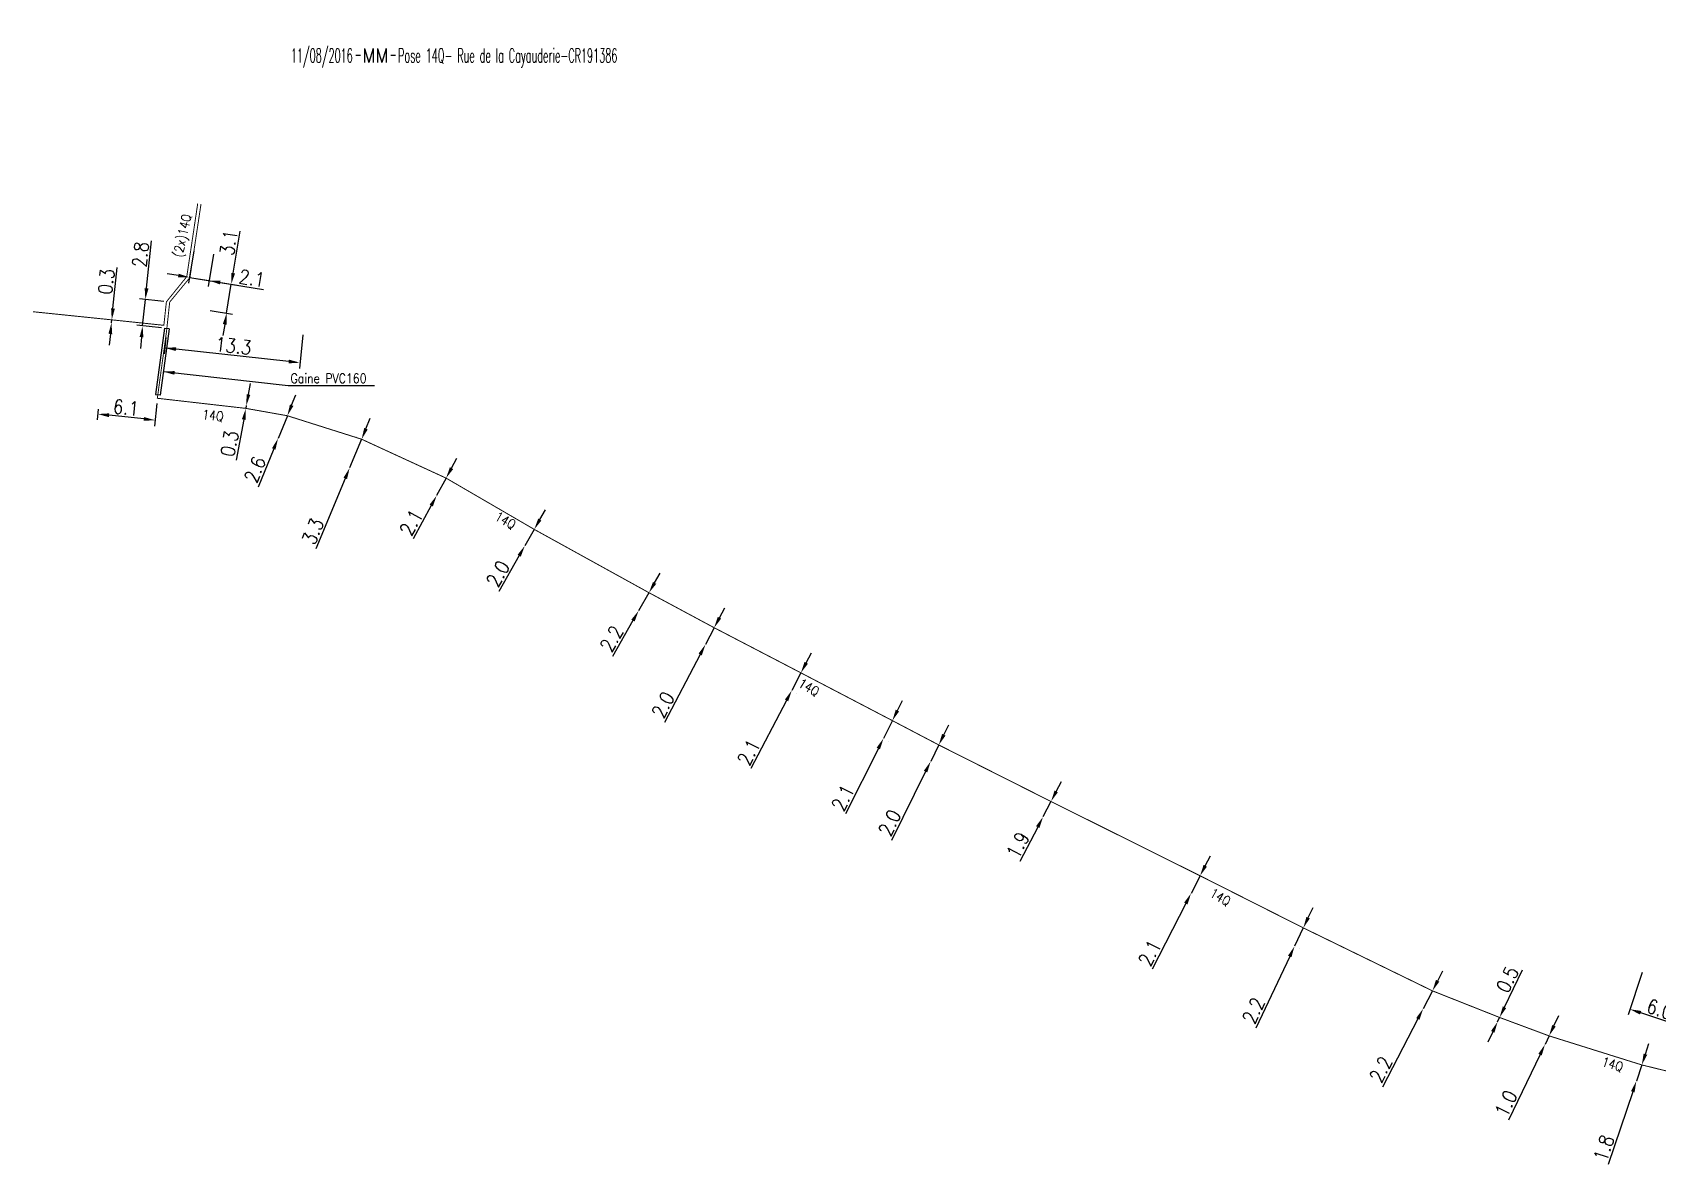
# Model space of a CAD drawing. Header units: millimetres. Extents: x 156000 to 156971, y 123070 to 123996.
# Drawn here: x 156000 to 156172.2, y 123862.9 to 123982.8 of the extents above; entities that cross this region are included whole.
import ezdxf
from ezdxf.enums import TextEntityAlignment as Align

# ---------------------------------------------------------------- set-up
doc = ezdxf.new("R2010")
doc.units = ezdxf.units.MM
doc.header["$PDMODE"] = 34
doc.linetypes.add('S_ST', pattern=[14, 8, -1.5, 0, -1.5, 0, -1.5, 0, -1.5])
doc.layers.get('0').update_dxf_attribs({"linetype": 'CONTINUOUS'})
doc.layers.get('Defpoints').update_dxf_attribs({"linetype": 'CONTINUOUS'})
for name, color, linetype in [('S_100', 5, 'CONTINUOUS'), ('S_400', 7, 'CONTINUOUS'), ('S_910', 7, 'CONTINUOUS')]:
    doc.layers.add(name, color=color, linetype=linetype)
doc.styles.get("Standard").update_dxf_attribs({"font": 'romans.shx', "width": 0.85})
doc.dimstyles.get("Standard").update_dxf_attribs({"dimtxt": 1.5, "dimasz": 1.2, "dimexe": 0.625, "dimexo": 0.625, "dimgap": 0.25, "dimtad": 1, "dimdec": 1, "dimzin": 0, "dimdsep": 46, "dimtxsty": 'Standard', "dimcen": -0.5, "dimadec": 0, "dimazin": 0, "dimtfac": 1, "dimtdec": 1, "dimtmove": 0, "dimatfit": 3, "dimfxl": 0, "dimtolj": 1, "dimtzin": 0, "dimarcsym": 0})

# ---------------------------------------------------------------- blocks, each defined once
blk = doc.blocks.new('*D151')
at = {"layer": 'Defpoints', "color": 0, "linetype": 'Continuous', "transparency": 16777216}
for p in [(156008.35, 123952.07), (156008.35, 123952.07), (156008.38, 123952.37)]:
    blk.add_point(p, dxfattribs=at)
at = {"layer": 'S_100', "color": 0, "linetype": 'Continuous', "lineweight": -2, "transparency": 16777216}
for p, q in [((156008.51, 123953.56), (156008.96, 123957.91)), ((156008.35, 123952.07), (156008.38, 123952.37)), ((156008.23, 123950.88), (156008.11, 123949.68))]:
    blk.add_line(p, q, dxfattribs=at)
at = {"layer": 'S_100', "color": 0, "linetype": 'Continuous', "transparency": 16777216}
for points in [[(156008.31, 123953.58), (156008.71, 123953.54), (156008.38, 123952.37)], [(156008.03, 123950.9), (156008.43, 123950.85), (156008.35, 123952.07)]]:
    blk.add_solid(points, dxfattribs=at)
at = {"layer": 'S_100', "color": 0, "linetype": 'Continuous', "transparency": 16777216, "insert": (156007.8, 123956.43), "char_height": 1.5, "attachment_point": 5, "rotation": 84.0777}
blk.add_mtext('\\A1;0.3', dxfattribs=at)
blk = doc.blocks.new('*D152')
at = {"layer": 'Defpoints', "color": 0, "linetype": 'Continuous', "transparency": 16777216}
for p in [(156017.19, 123960.29), (156019.26, 123959.95), (156018.69, 123956.53)]:
    blk.add_point(p, dxfattribs=at)
at = {"layer": 'S_100', "color": 0, "linetype": 'Continuous', "lineweight": -2, "transparency": 16777216}
for p, q in [((156017.08, 123959.68), (156016.52, 123956.25)), ((156019.16, 123959.33), (156018.59, 123955.91)), ((156015.44, 123957.06), (156014.25, 123957.26)), ((156016.62, 123956.87), (156018.69, 123956.53)), ((156019.88, 123956.33), (156024.46, 123955.57))]:
    blk.add_line(p, q, dxfattribs=at)
at = {"layer": 'S_100', "color": 0, "linetype": 'Continuous', "transparency": 16777216}
for points in [[(156015.47, 123957.26), (156015.4, 123956.87), (156016.62, 123956.87)], [(156019.91, 123956.53), (156019.84, 123956.13), (156018.69, 123956.53)]]:
    blk.add_solid(points, dxfattribs=at)
at = {"layer": 'S_100', "color": 0, "linetype": 'Continuous', "transparency": 16777216, "insert": (156023.24, 123956.79), "char_height": 1.5, "attachment_point": 5, "rotation": 350.6285}
blk.add_mtext('\\A1;2.1', dxfattribs=at)
blk = doc.blocks.new('*D153')
at = {"layer": 'Defpoints', "color": 0, "linetype": 'Continuous', "transparency": 16777216}
for p in [(156016.67, 123956.86), (156018.19, 123953.47), (156020.55, 123953.08)]:
    blk.add_point(p, dxfattribs=at)
at = {"layer": 'S_100', "color": 0, "linetype": 'Continuous', "lineweight": -2, "transparency": 16777216}
for p, q in [((156021.25, 123957.32), (156021.98, 123961.77)), ((156017.29, 123956.76), (156021.67, 123956.04)), ((156020.55, 123953.08), (156021.05, 123956.14)), ((156018.8, 123953.37), (156021.16, 123952.98)), ((156020.35, 123951.89), (156020.16, 123950.71))]:
    blk.add_line(p, q, dxfattribs=at)
at = {"layer": 'S_100', "color": 0, "linetype": 'Continuous', "transparency": 16777216}
for points in [[(156021.05, 123957.35), (156021.44, 123957.29), (156021.05, 123956.14)], [(156020.15, 123951.93), (156020.55, 123951.86), (156020.55, 123953.08)]]:
    blk.add_solid(points, dxfattribs=at)
at = {"layer": 'S_100', "color": 0, "linetype": 'Continuous', "transparency": 16777216, "insert": (156020.77, 123960.55), "char_height": 1.5, "attachment_point": 5, "rotation": 80.6285}
blk.add_mtext('\\A1;3.1', dxfattribs=at)
blk = doc.blocks.new('*D154')
at = {"layer": 'Defpoints', "color": 0, "linetype": 'Continuous', "transparency": 16777216}
for p in [(156014.52, 123954.25), (156011.65, 123951.73), (156014.26, 123951.46)]:
    blk.add_point(p, dxfattribs=at)
at = {"layer": 'S_100', "color": 0, "linetype": 'Continuous', "lineweight": -2, "transparency": 16777216}
for p, q in [((156012.07, 123955.71), (156012.59, 123960.75)), ((156013.9, 123954.31), (156011.32, 123954.58)), ((156011.65, 123951.73), (156011.94, 123954.52)), ((156013.64, 123951.52), (156011.03, 123951.79)), ((156011.53, 123950.53), (156011.41, 123949.34))]:
    blk.add_line(p, q, dxfattribs=at)
at = {"layer": 'S_100', "color": 0, "linetype": 'Continuous', "transparency": 16777216}
for points in [[(156011.87, 123955.73), (156012.27, 123955.69), (156011.94, 123954.52)], [(156011.33, 123950.55), (156011.73, 123950.51), (156011.65, 123951.73)]]:
    blk.add_solid(points, dxfattribs=at)
at = {"layer": 'S_100', "color": 0, "linetype": 'Continuous', "transparency": 16777216, "insert": (156011.43, 123959.28), "char_height": 1.5, "attachment_point": 5, "rotation": 84.0777}
blk.add_mtext('\\A1;2.8', dxfattribs=at)
blk = doc.blocks.new('*D155')
at = {"layer": 'Defpoints', "color": 0, "linetype": 'Continuous', "transparency": 16777216}
for p in [(156014.18, 123951.12), (156028.71, 123951.4), (156013.99, 123949.4)]:
    blk.add_point(p, dxfattribs=at)
at = {"layer": 'S_100', "color": 0, "linetype": 'Continuous', "lineweight": -2, "transparency": 16777216}
for p, q in [((156014.11, 123950.5), (156013.92, 123948.78)), ((156028.64, 123950.78), (156028.26, 123947.21)), ((156027.13, 123947.96), (156015.19, 123949.27))]:
    blk.add_line(p, q, dxfattribs=at)
at = {"layer": 'S_100', "color": 0, "linetype": 'Continuous', "transparency": 16777216}
for points in [[(156015.21, 123949.46), (156015.16, 123949.07), (156013.99, 123949.4)], [(156027.15, 123948.16), (156027.11, 123947.76), (156028.32, 123947.83)]]:
    blk.add_solid(points, dxfattribs=at)
at = {"layer": 'S_100', "color": 0, "linetype": 'Continuous', "transparency": 16777216, "insert": (156021.27, 123949.61), "char_height": 1.5, "attachment_point": 5, "rotation": 353.7682}
blk.add_mtext('\\A1;13.3', dxfattribs=at)
blk = doc.blocks.new('*D156')
at = {"layer": 'Defpoints', "color": 0, "linetype": 'Continuous', "transparency": 16777216}
for p in [(156007.02, 123943.52), (156013.22, 123944.14), (156006.9, 123942.39)]:
    blk.add_point(p, dxfattribs=at)
at = {"layer": 'S_100', "color": 0, "linetype": 'Continuous', "lineweight": -2, "transparency": 16777216}
for p, q in [((156013.15, 123943.52), (156012.9, 123941.12)), ((156006.95, 123942.9), (156006.83, 123941.77)), ((156011.77, 123941.87), (156008.09, 123942.26))]:
    blk.add_line(p, q, dxfattribs=at)
at = {"layer": 'S_100', "color": 0, "linetype": 'Continuous', "transparency": 16777216}
for points in [[(156008.11, 123942.46), (156008.07, 123942.06), (156006.9, 123942.39)], [(156011.79, 123942.07), (156011.75, 123941.67), (156012.97, 123941.74)]]:
    blk.add_solid(points, dxfattribs=at)
at = {"layer": 'S_100', "color": 0, "linetype": 'Continuous', "transparency": 16777216, "insert": (156009.89, 123943.08), "char_height": 1.5, "attachment_point": 5, "rotation": 353.9432}
blk.add_mtext('\\A1;6.1', dxfattribs=at)
blk = doc.blocks.new('*D157')
at = {"layer": 'Defpoints', "color": 0, "linetype": 'Continuous', "transparency": 16777216}
for p in [(156022.64, 123943.28), (156022.64, 123943.28), (156022.59, 123942.99)]:
    blk.add_point(p, dxfattribs=at)
at = {"layer": 'S_100', "color": 0, "linetype": 'Continuous', "lineweight": -2, "transparency": 16777216}
for p, q in [((156022.86, 123944.46), (156023.09, 123945.64)), ((156022.64, 123943.28), (156022.59, 123942.99)), ((156022.36, 123941.81), (156021.55, 123937.51))]:
    blk.add_line(p, q, dxfattribs=at)
at = {"layer": 'S_100', "color": 0, "linetype": 'Continuous', "transparency": 16777216}
for points in [[(156022.67, 123944.5), (156023.06, 123944.42), (156022.64, 123943.28)], [(156022.17, 123941.84), (156022.56, 123941.77), (156022.59, 123942.99)]]:
    blk.add_solid(points, dxfattribs=at)
at = {"layer": 'S_100', "color": 0, "linetype": 'Continuous', "transparency": 16777216, "insert": (156020.86, 123939.26), "char_height": 1.5, "attachment_point": 5, "rotation": 79.2845}
blk.add_mtext('\\A1;0.3', dxfattribs=at)
blk = doc.blocks.new('*D158')
at = {"layer": 'Defpoints', "color": 0, "linetype": 'Continuous', "transparency": 16777216}
for p in [(156026.99, 123942.21), (156026, 123939.81), (156026, 123939.81)]:
    blk.add_point(p, dxfattribs=at)
at = {"layer": 'S_100', "color": 0, "linetype": 'Continuous', "lineweight": -2, "transparency": 16777216}
for p, q in [((156027.44, 123943.32), (156027.9, 123944.43)), ((156026.99, 123942.21), (156026, 123939.81)), ((156025.54, 123938.7), (156023.88, 123934.66))]:
    blk.add_line(p, q, dxfattribs=at)
at = {"layer": 'S_100', "color": 0, "linetype": 'Continuous', "transparency": 16777216}
for points in [[(156027.26, 123943.4), (156027.63, 123943.25), (156026.99, 123942.21)], [(156025.36, 123938.77), (156025.73, 123938.62), (156026, 123939.81)]]:
    blk.add_solid(points, dxfattribs=at)
at = {"layer": 'S_100', "color": 0, "linetype": 'Continuous', "transparency": 16777216, "insert": (156023.56, 123936.5), "char_height": 1.5, "attachment_point": 5, "rotation": 67.6394}
blk.add_mtext('\\A1;2.6', dxfattribs=at)
blk = doc.blocks.new('*D159')
at = {"layer": 'Defpoints', "color": 0, "linetype": 'Continuous', "transparency": 16777216}
for p in [(156034.86, 123939.72), (156033.59, 123936.68), (156033.59, 123936.68)]:
    blk.add_point(p, dxfattribs=at)
at = {"layer": 'S_100', "color": 0, "linetype": 'Continuous', "lineweight": -2, "transparency": 16777216}
for p, q in [((156035.32, 123940.83), (156035.78, 123941.94)), ((156034.86, 123939.72), (156033.59, 123936.68)), ((156034.28, 123939.96), (156034.28, 123939.96)), ((156033.13, 123935.57), (156030.02, 123928.11))]:
    blk.add_line(p, q, dxfattribs=at)
at = {"layer": 'S_100', "color": 0, "linetype": 'Continuous', "transparency": 16777216}
for points in [[(156035.13, 123940.91), (156035.5, 123940.75), (156034.86, 123939.72)], [(156032.94, 123935.65), (156033.31, 123935.49), (156033.59, 123936.68)]]:
    blk.add_solid(points, dxfattribs=at)
at = {"layer": 'S_100', "color": 0, "linetype": 'Continuous', "transparency": 16777216, "insert": (156029.7, 123929.96), "char_height": 1.5, "attachment_point": 5, "rotation": 67.381}
blk.add_mtext('\\A1;3.3', dxfattribs=at)
blk = doc.blocks.new('*D160')
at = {"layer": 'Defpoints', "color": 0, "linetype": 'Continuous', "transparency": 16777216}
for p in [(156043.81, 123935.6), (156042.81, 123933.75), (156042.81, 123933.75)]:
    blk.add_point(p, dxfattribs=at)
at = {"layer": 'S_100', "color": 0, "linetype": 'Continuous', "lineweight": -2, "transparency": 16777216}
for p, q in [((156044.38, 123936.65), (156044.96, 123937.71)), ((156043.81, 123935.6), (156042.81, 123933.75)), ((156042.23, 123932.7), (156040.32, 123929.18))]:
    blk.add_line(p, q, dxfattribs=at)
at = {"layer": 'S_100', "color": 0, "linetype": 'Continuous', "transparency": 16777216}
for points in [[(156044.21, 123936.75), (156044.56, 123936.56), (156043.81, 123935.6)], [(156042.06, 123932.79), (156042.41, 123932.6), (156042.81, 123933.75)]]:
    blk.add_solid(points, dxfattribs=at)
at = {"layer": 'S_100', "color": 0, "linetype": 'Continuous', "transparency": 16777216, "insert": (156040.11, 123930.89), "char_height": 1.5, "attachment_point": 5, "rotation": 61.4926}
blk.add_mtext('\\A1;2.1', dxfattribs=at)
blk = doc.blocks.new('*D161')
at = {"layer": 'Defpoints', "color": 0, "linetype": 'Continuous', "transparency": 16777216}
for p in [(156053.15, 123930.17), (156052.15, 123928.43), (156052.15, 123928.43)]:
    blk.add_point(p, dxfattribs=at)
at = {"layer": 'S_100', "color": 0, "linetype": 'Continuous', "lineweight": -2, "transparency": 16777216}
for p, q in [((156053.74, 123931.21), (156054.33, 123932.25)), ((156053.15, 123930.17), (156052.15, 123928.43)), ((156051.56, 123927.39), (156049.39, 123923.59))]:
    blk.add_line(p, q, dxfattribs=at)
at = {"layer": 'S_100', "color": 0, "linetype": 'Continuous', "transparency": 16777216}
for points in [[(156053.57, 123931.31), (156053.91, 123931.11), (156053.15, 123930.17)], [(156051.39, 123927.49), (156051.73, 123927.29), (156052.15, 123928.43)]]:
    blk.add_solid(points, dxfattribs=at)
at = {"layer": 'S_100', "color": 0, "linetype": 'Continuous', "transparency": 16777216, "insert": (156049.31, 123925.46), "char_height": 1.5, "attachment_point": 5, "rotation": 60.2925}
blk.add_mtext('\\A1;2.0', dxfattribs=at)
blk = doc.blocks.new('*D162')
at = {"layer": 'Defpoints', "color": 0, "linetype": 'Continuous', "transparency": 16777216}
for p in [(156065.31, 123923.46), (156064.21, 123921.55), (156064.21, 123921.55)]:
    blk.add_point(p, dxfattribs=at)
at = {"layer": 'S_100', "color": 0, "linetype": 'Continuous', "lineweight": -2, "transparency": 16777216}
for p, q in [((156065.91, 123924.5), (156066.51, 123925.54)), ((156065.31, 123923.46), (156064.21, 123921.55)), ((156063.61, 123920.51), (156061.44, 123916.72))]:
    blk.add_line(p, q, dxfattribs=at)
at = {"layer": 'S_100', "color": 0, "linetype": 'Continuous', "transparency": 16777216}
for points in [[(156065.73, 123924.6), (156066.08, 123924.4), (156065.31, 123923.46)], [(156063.44, 123920.61), (156063.79, 123920.41), (156064.21, 123921.55)]]:
    blk.add_solid(points, dxfattribs=at)
at = {"layer": 'S_100', "color": 0, "linetype": 'Continuous', "transparency": 16777216, "insert": (156061.36, 123918.59), "char_height": 1.5, "attachment_point": 5, "rotation": 60.1009}
blk.add_mtext('\\A1;2.2', dxfattribs=at)
blk = doc.blocks.new('*D163')
at = {"layer": 'Defpoints', "color": 0, "linetype": 'Continuous', "transparency": 16777216}
for p in [(156072.22, 123919.75), (156071.29, 123917.98), (156071.29, 123917.98)]:
    blk.add_point(p, dxfattribs=at)
at = {"layer": 'S_100', "color": 0, "linetype": 'Continuous', "lineweight": -2, "transparency": 16777216}
for p, q in [((156072.78, 123920.81), (156073.34, 123921.87)), ((156072.22, 123919.75), (156071.29, 123917.98)), ((156072.78, 123919.46), (156072.78, 123919.46)), ((156070.73, 123916.92), (156066.95, 123909.7))]:
    blk.add_line(p, q, dxfattribs=at)
at = {"layer": 'S_100', "color": 0, "linetype": 'Continuous', "transparency": 16777216}
for points in [[(156072.6, 123920.9), (156072.96, 123920.72), (156072.22, 123919.75)], [(156070.56, 123917.01), (156070.91, 123916.82), (156071.29, 123917.98)]]:
    blk.add_solid(points, dxfattribs=at)
at = {"layer": 'S_100', "color": 0, "linetype": 'Continuous', "transparency": 16777216, "insert": (156066.8, 123911.57), "char_height": 1.5, "attachment_point": 5, "rotation": 62.2978}
blk.add_mtext('\\A1;2.0', dxfattribs=at)
blk = doc.blocks.new('*D164')
at = {"layer": 'Defpoints', "color": 0, "linetype": 'Continuous', "transparency": 16777216}
for p in [(156081.41, 123914.97), (156080.44, 123913.11), (156080.44, 123913.11)]:
    blk.add_point(p, dxfattribs=at)
at = {"layer": 'S_100', "color": 0, "linetype": 'Continuous', "lineweight": -2, "transparency": 16777216}
for p, q in [((156081.97, 123916.04), (156082.53, 123917.1)), ((156081.41, 123914.97), (156080.44, 123913.11)), ((156079.88, 123912.05), (156076.11, 123904.85)), ((156080.99, 123912.82), (156080.99, 123912.82))]:
    blk.add_line(p, q, dxfattribs=at)
at = {"layer": 'S_100', "color": 0, "linetype": 'Continuous', "transparency": 16777216}
for points in [[(156081.79, 123916.13), (156082.15, 123915.94), (156081.41, 123914.97)], [(156079.71, 123912.14), (156080.06, 123911.96), (156080.44, 123913.11)]]:
    blk.add_solid(points, dxfattribs=at)
at = {"layer": 'S_100', "color": 0, "linetype": 'Continuous', "transparency": 16777216, "insert": (156075.88, 123906.55), "char_height": 1.5, "attachment_point": 5, "rotation": 62.3706}
blk.add_mtext('\\A1;2.1', dxfattribs=at)
blk = doc.blocks.new('*D165')
at = {"layer": 'Defpoints', "color": 0, "linetype": 'Continuous', "transparency": 16777216}
for p in [(156091.1, 123909.91), (156090.16, 123908.03), (156090.16, 123908.03)]:
    blk.add_point(p, dxfattribs=at)
at = {"layer": 'S_100', "color": 0, "linetype": 'Continuous', "lineweight": -2, "transparency": 16777216}
for p, q in [((156091.64, 123910.98), (156092.18, 123912.05)), ((156091.1, 123909.91), (156090.16, 123908.03)), ((156091.66, 123909.63), (156091.66, 123909.63)), ((156089.62, 123906.96), (156086.12, 123900.03)), ((156090.71, 123907.75), (156090.71, 123907.75))]:
    blk.add_line(p, q, dxfattribs=at)
at = {"layer": 'S_100', "color": 0, "linetype": 'Continuous', "transparency": 16777216}
for points in [[(156091.46, 123911.07), (156091.82, 123910.89), (156091.1, 123909.91)], [(156089.44, 123907.05), (156089.79, 123906.87), (156090.16, 123908.03)]]:
    blk.add_solid(points, dxfattribs=at)
at = {"layer": 'S_100', "color": 0, "linetype": 'Continuous', "transparency": 16777216, "insert": (156085.86, 123901.73), "char_height": 1.5, "attachment_point": 5, "rotation": 63.2436}
blk.add_mtext('\\A1;2.1', dxfattribs=at)
blk = doc.blocks.new('*D166')
at = {"layer": 'Defpoints', "color": 0, "linetype": 'Continuous', "transparency": 16777216}
for p in [(156096.02, 123907.33), (156095.16, 123905.59), (156095.16, 123905.59)]:
    blk.add_point(p, dxfattribs=at)
at = {"layer": 'S_100', "color": 0, "linetype": 'Continuous', "lineweight": -2, "transparency": 16777216}
for p, q in [((156096.55, 123908.41), (156097.08, 123909.48)), ((156096.02, 123907.33), (156095.16, 123905.59)), ((156094.62, 123904.51), (156091.02, 123897.21))]:
    blk.add_line(p, q, dxfattribs=at)
at = {"layer": 'S_100', "color": 0, "linetype": 'Continuous', "transparency": 16777216}
for points in [[(156096.37, 123908.5), (156096.73, 123908.32), (156096.02, 123907.33)], [(156094.44, 123904.6), (156094.8, 123904.42), (156095.16, 123905.59)]]:
    blk.add_solid(points, dxfattribs=at)
at = {"layer": 'S_100', "color": 0, "linetype": 'Continuous', "transparency": 16777216, "insert": (156090.82, 123899.08), "char_height": 1.5, "attachment_point": 5, "rotation": 63.6854}
blk.add_mtext('\\A1;2.0', dxfattribs=at)
blk = doc.blocks.new('*D167')
at = {"layer": 'Defpoints', "color": 0, "linetype": 'Continuous', "transparency": 16777216}
for p in [(156107.91, 123901.34), (156107.06, 123899.7), (156107.06, 123899.7)]:
    blk.add_point(p, dxfattribs=at)
at = {"layer": 'S_100', "color": 0, "linetype": 'Continuous', "lineweight": -2, "transparency": 16777216}
for p, q in [((156108.46, 123902.41), (156109.01, 123903.47)), ((156107.91, 123901.34), (156107.06, 123899.7)), ((156106.51, 123898.63), (156104.62, 123894.97))]:
    blk.add_line(p, q, dxfattribs=at)
at = {"layer": 'S_100', "color": 0, "linetype": 'Continuous', "transparency": 16777216}
for points in [[(156108.29, 123902.5), (156108.64, 123902.32), (156107.91, 123901.34)], [(156106.33, 123898.73), (156106.69, 123898.54), (156107.06, 123899.7)]]:
    blk.add_solid(points, dxfattribs=at)
at = {"layer": 'S_100', "color": 0, "linetype": 'Continuous', "transparency": 16777216, "insert": (156104.4, 123896.73), "char_height": 1.5, "attachment_point": 5, "rotation": 62.6652}
blk.add_mtext('\\A1;1.9', dxfattribs=at)
blk = doc.blocks.new('*D168')
at = {"layer": 'Defpoints', "color": 0, "linetype": 'Continuous', "transparency": 16777216}
for p in [(156123.71, 123893.47), (156122.75, 123891.6), (156122.75, 123891.6)]:
    blk.add_point(p, dxfattribs=at)
at = {"layer": 'S_100', "color": 0, "linetype": 'Continuous', "lineweight": -2, "transparency": 16777216}
for p, q in [((156124.26, 123894.54), (156124.81, 123895.6)), ((156123.71, 123893.47), (156122.75, 123891.6)), ((156123.16, 123893.75), (156123.16, 123893.75)), ((156122.2, 123890.53), (156118.62, 123883.59))]:
    blk.add_line(p, q, dxfattribs=at)
at = {"layer": 'S_100', "color": 0, "linetype": 'Continuous', "transparency": 16777216}
for points in [[(156124.08, 123894.63), (156124.44, 123894.44), (156123.71, 123893.47)], [(156122.02, 123890.63), (156122.38, 123890.44), (156122.75, 123891.6)]]:
    blk.add_solid(points, dxfattribs=at)
at = {"layer": 'S_100', "color": 0, "linetype": 'Continuous', "transparency": 16777216, "insert": (156118.37, 123885.29), "char_height": 1.5, "attachment_point": 5, "rotation": 62.7502}
blk.add_mtext('\\A1;2.1', dxfattribs=at)
blk = doc.blocks.new('*D169')
at = {"layer": 'Defpoints', "color": 0, "linetype": 'Continuous', "transparency": 16777216}
for p in [(156134.65, 123887.95), (156133.72, 123886.01), (156133.72, 123886.01)]:
    blk.add_point(p, dxfattribs=at)
at = {"layer": 'S_100', "color": 0, "linetype": 'Continuous', "lineweight": -2, "transparency": 16777216}
for p, q in [((156135.16, 123889.04), (156135.68, 123890.12)), ((156134.65, 123887.95), (156133.72, 123886.01)), ((156135.21, 123887.68), (156135.21, 123887.68)), ((156133.21, 123884.93), (156129.61, 123877.34)), ((156134.29, 123885.74), (156134.29, 123885.74))]:
    blk.add_line(p, q, dxfattribs=at)
at = {"layer": 'S_100', "color": 0, "linetype": 'Continuous', "transparency": 16777216}
for points in [[(156134.98, 123889.12), (156135.34, 123888.95), (156134.65, 123887.95)], [(156133.03, 123885.01), (156133.39, 123884.84), (156133.72, 123886.01)]]:
    blk.add_solid(points, dxfattribs=at)
at = {"layer": 'S_100', "color": 0, "linetype": 'Continuous', "transparency": 16777216, "insert": (156129.38, 123879.2), "char_height": 1.5, "attachment_point": 5, "rotation": 64.5972}
blk.add_mtext('\\A1;2.2', dxfattribs=at)
blk = doc.blocks.new('*D170')
at = {"layer": 'Defpoints', "color": 0, "linetype": 'Continuous', "transparency": 16777216}
for p in [(156148.33, 123881.28), (156147.34, 123879.38), (156147.34, 123879.38)]:
    blk.add_point(p, dxfattribs=at)
at = {"layer": 'S_100', "color": 0, "linetype": 'Continuous', "lineweight": -2, "transparency": 16777216}
for p, q in [((156148.89, 123882.35), (156149.44, 123883.41)), ((156148.33, 123881.28), (156147.34, 123879.38)), ((156146.79, 123878.31), (156143.03, 123871.09))]:
    blk.add_line(p, q, dxfattribs=at)
at = {"layer": 'S_100', "color": 0, "linetype": 'Continuous', "transparency": 16777216}
for points in [[(156148.71, 123882.44), (156149.06, 123882.25), (156148.33, 123881.28)], [(156146.61, 123878.4), (156146.96, 123878.22), (156147.34, 123879.38)]]:
    blk.add_solid(points, dxfattribs=at)
at = {"layer": 'S_100', "color": 0, "linetype": 'Continuous', "transparency": 16777216, "insert": (156142.87, 123872.96), "char_height": 1.5, "attachment_point": 5, "rotation": 62.5086}
blk.add_mtext('\\A1;2.2', dxfattribs=at)
blk = doc.blocks.new('*D171')
at = {"layer": 'Defpoints', "color": 0, "linetype": 'Continuous', "transparency": 16777216}
for p in [(156155.24, 123878.01), (156155.24, 123878.01), (156155.45, 123878.46)]:
    blk.add_point(p, dxfattribs=at)
at = {"layer": 'S_100', "color": 0, "linetype": 'Continuous', "lineweight": -2, "transparency": 16777216}
for p, q in [((156155.97, 123879.55), (156157.86, 123883.49)), ((156155.24, 123878.01), (156155.45, 123878.46)), ((156154.72, 123876.93), (156154.2, 123875.85))]:
    blk.add_line(p, q, dxfattribs=at)
at = {"layer": 'S_100', "color": 0, "linetype": 'Continuous', "transparency": 16777216}
for points in [[(156155.79, 123879.63), (156156.15, 123879.46), (156155.45, 123878.46)], [(156154.54, 123877.02), (156154.9, 123876.84), (156155.24, 123878.01)]]:
    blk.add_solid(points, dxfattribs=at)
at = {"layer": 'S_100', "color": 0, "linetype": 'Continuous', "transparency": 16777216, "insert": (156156.27, 123882.49), "char_height": 1.5, "attachment_point": 5, "rotation": 64.382}
blk.add_mtext('\\A1;0.5', dxfattribs=at)
blk = doc.blocks.new('*D172')
at = {"layer": 'Defpoints', "color": 0, "linetype": 'Continuous', "transparency": 16777216}
for p in [(156160.69, 123876.51), (156160.26, 123875.61), (156160.26, 123875.61)]:
    blk.add_point(p, dxfattribs=at)
at = {"layer": 'S_100', "color": 0, "linetype": 'Continuous', "lineweight": -2, "transparency": 16777216}
for p, q in [((156161.21, 123877.59), (156161.73, 123878.67)), ((156160.69, 123876.51), (156160.26, 123875.61)), ((156159.74, 123874.52), (156156.38, 123867.57))]:
    blk.add_line(p, q, dxfattribs=at)
at = {"layer": 'S_100', "color": 0, "linetype": 'Continuous', "transparency": 16777216}
for points in [[(156161.03, 123877.67), (156161.39, 123877.5), (156160.69, 123876.51)], [(156159.56, 123874.61), (156159.92, 123874.44), (156160.26, 123875.61)]]:
    blk.add_solid(points, dxfattribs=at)
at = {"layer": 'S_100', "color": 0, "linetype": 'Continuous', "transparency": 16777216, "insert": (156156.13, 123869.35), "char_height": 1.5, "attachment_point": 5, "rotation": 64.2633}
blk.add_mtext('\\A1;1.0', dxfattribs=at)
blk = doc.blocks.new('*D173')
at = {"layer": 'Defpoints', "color": 0, "linetype": 'Continuous', "transparency": 16777216}
for p in [(156170.52, 123873.43), (156169.94, 123871.72), (156169.94, 123871.72)]:
    blk.add_point(p, dxfattribs=at)
at = {"layer": 'S_100', "color": 0, "linetype": 'Continuous', "lineweight": -2, "transparency": 16777216}
for p, q in [((156170.9, 123874.57), (156171.28, 123875.7)), ((156170.52, 123873.43), (156169.94, 123871.72)), ((156169.56, 123870.59), (156166.97, 123862.88))]:
    blk.add_line(p, q, dxfattribs=at)
at = {"layer": 'S_100', "color": 0, "linetype": 'Continuous', "transparency": 16777216}
for points in [[(156170.71, 123874.63), (156171.09, 123874.5), (156170.52, 123873.43)], [(156169.37, 123870.65), (156169.75, 123870.52), (156169.94, 123871.72)]]:
    blk.add_solid(points, dxfattribs=at)
at = {"layer": 'S_100', "color": 0, "linetype": 'Continuous', "transparency": 16777216, "insert": (156166.49, 123864.62), "char_height": 1.5, "attachment_point": 5, "rotation": 71.3865}
blk.add_mtext('\\A1;1.8', dxfattribs=at)
blk = doc.blocks.new('*D175')
at = {"layer": 'Defpoints', "color": 0, "linetype": 'Continuous', "transparency": 16777216}
for p in [(156170.75, 123883.83), (156169.26, 123879.33), (156176.11, 123880.94)]:
    blk.add_point(p, dxfattribs=at)
at = {"layer": 'S_100', "color": 0, "linetype": 'Continuous', "lineweight": -2, "transparency": 16777216}
for p, q in [((156170.55, 123883.24), (156169.06, 123878.74)), ((156175.92, 123880.35), (156174.76, 123876.85)), ((156173.81, 123877.82), (156170.4, 123878.96))]:
    blk.add_line(p, q, dxfattribs=at)
at = {"layer": 'S_100', "color": 0, "linetype": 'Continuous', "transparency": 16777216}
for points in [[(156170.46, 123879.15), (156170.33, 123878.77), (156169.26, 123879.33)], [(156173.88, 123878.01), (156173.75, 123877.63), (156174.95, 123877.44)]]:
    blk.add_solid(points, dxfattribs=at)
at = {"layer": 'S_100', "color": 0, "linetype": 'Continuous', "transparency": 16777216, "insert": (156172.42, 123879.34), "char_height": 1.5, "attachment_point": 5, "rotation": 341.6353}
blk.add_mtext('\\A1;6.0', dxfattribs=at)
blk = doc.blocks.new('GIS_MODF')
at = {"color": 0, "linetype": 'Continuous', "flags": 128}
for points in [[(-2.18, -0.01), (-1.68, -0.01)], [(1.52, -0.01), (2.02, -0.01)]]:
    blk.add_lwpolyline(points, dxfattribs=at)
at = {"color": 0, "linetype": 'Continuous', "width": 0.5}
blk.add_attdef('DATE', text='', height=1.5, dxfattribs=at).set_placement((-2.5, -0.8), align=Align.RIGHT)
at = {"color": 0, "linetype": 'Continuous', "width": 1.771291}
blk.add_attdef('USER', text='', height=1.5, dxfattribs=at).set_placement((-1.51, -0.8), (1.28, -0.8), align=Align.FIT)
at = {"color": 0, "linetype": 'Continuous', "width": 0.5}
blk.add_attdef('DESC', (2.29, -0.8), '', height=1.5, dxfattribs=at)

msp = doc.modelspace()

# ---------------------------------------------------------------- linework, layer by layer
at = {"layer": 'S_100', "linetype": 'S_ST', "ltscale": 0.5, "flags": 128}
msp.add_lwpolyline([(156017.84, 123964.65, 0.1, 0.1, 0), (156017.18, 123960.29, 0.1, 0.1, 0), (156016.67, 123956.86, 0.1, 0.1, 0), (156014.52, 123954.25, 0.1, 0.1, 0), (156014.18, 123951.12, 0.1, 0.1, 0), (156013.21, 123944.06, 0.1, 0.1, 0), (156022.59, 123942.99, 0.1, 0.1, -0.009174), (156022.59, 123942.99, 0.1, 0.1, -0.031597), (156022.59, 123942.99, 0.1, 0.1, -0.000177), (156022.59, 123942.99, 0.1, 0.1, 0), (156026.99, 123942.21, 0.1, 0.1, 0), (156034.86, 123939.72, 0.1, 0.1, 0), (156043.81, 123935.6, 0.1, 0.1, 0), (156053.15, 123930.17, 0.1, 0.1, 0), (156065.31, 123923.46, 0.1, 0.1, 0), (156072.22, 123919.75, 0.1, 0.1, 0), (156081.41, 123914.97, 0.1, 0.1, 0), (156091.1, 123909.91, 0.1, 0.1, 0), (156096.02, 123907.33, 0.1, 0.1, 0), (156107.91, 123901.34, 0.1, 0.1, 0), (156123.71, 123893.47, 0.1, 0.1, 0), (156134.65, 123887.95, 0.1, 0.1, 0), (156148.33, 123881.28, 0.1, 0.1, 0), (156155.45, 123878.46, 0.1, 0.1, 0), (156160.69, 123876.51, 0.1, 0.1, 0), (156170.52, 123873.43, 0.1, 0.1, 0), (156173.22, 123872.77, 0.1, 0.1, 0), (156175.98, 123881.08, 0.1, 0.1, 0), (156178.29, 123881.82, 0.1, 0.1, 0), (156183.05, 123885.49, 0.1, 0.1, 0), (156186.89, 123889.63, 0.1, 0.1, 0), (156196.27, 123899.62, 0.1, 0.1, 0), (156202.54, 123905.7, 0.1, 0.1, 0), (156205.6, 123908.24, 0.1, 0.1, 0), (156211.16, 123912.06, 0.1, 0.1, 0), (156215.08, 123914.72, 0.1, 0.1, 0), (156222.68, 123920.26, 0.1, 0.1, 0), (156227.37, 123923.37, 0.1, 0.1, 0), (156237.31, 123928.37, 0.1, 0.1, 0), (156247.59, 123933.55, 0.1, 0.1, 0), (156260.59, 123940.27, 0.1, 0.1, 0), (156272.6, 123946.06, 0.1, 0.1, 0), (156282.19, 123950.98, 0.1, 0.1, 0), (156301.16, 123960.22, 0.1, 0.1, 0), (156317.71, 123968.4, 0.1, 0.1, 0), (156337.94, 123977.91, 0.1, 0.1, 0), (156343.67, 123980.61, 0.1, 0.1, 0), (156342.66, 123982.76, 0.1, 0.1, 0)], format="xyseb", dxfattribs=at)
at = {"layer": 'S_100', "linetype": 'S_ST', "const_width": 0.1, "flags": 128}
msp.add_lwpolyline([(156000.03, 123953.23), (156008.38, 123952.37), (156013.9, 123951.79), (156014.17, 123954.28), (156016.33, 123956.95), (156016.84, 123960.34), (156017.49, 123964.7)], dxfattribs=at)
at = {"layer": 'S_400', "color": 7, "linetype": 'CONTINUOUS', "ltscale": 0.5}
for p, q in [((156013.97, 123951.49), (156013.01, 123944.47)), ((156014.47, 123951.43), (156013.51, 123944.4)), ((156013.97, 123951.49), (156014.22, 123951.46)), ((156014.47, 123951.43), (156014.22, 123951.46)), ((156013.01, 123944.47), (156013.26, 123944.44)), ((156013.51, 123944.4), (156013.26, 123944.44))]:
    msp.add_line(p, q, dxfattribs=at)

# ---------------------------------------------------------------- block references
at = {"layer": 'S_910', "linetype": 'Continuous'}
ref = msp.add_blockref('GIS_MODF', (156036.43, 123980.42), dxfattribs=at)
ref.add_attrib('DATE', '11/08/2016', dxfattribs={"layer": '0', "color": 0, "linetype": 'Continuous', "height": 1.5, "width": 0.5}).set_placement((156033.92, 123979.62), align=Align.RIGHT)
ref.add_attrib('USER', 'MM', dxfattribs={"layer": '0', "color": 0, "linetype": 'Continuous', "height": 1.5, "width": 0.885646}).set_placement((156034.92, 123979.62), (156037.7, 123979.62), align=Align.FIT)
ref.add_attrib('DESC', 'Pose 14Q- Rue de la Cayauderie-CR191386', (156038.72, 123979.62), dxfattribs={"layer": '0', "color": 0, "linetype": 'Continuous', "height": 1.5, "width": 0.5})

# ---------------------------------------------------------------- texts
at = {"layer": 'S_100', "linetype": 'Continuous', "width": 0.85}
for s, rotation, p in [('(2x)14Q', 77.4774, (156015.83, 123958.93)), ('14Q', 353.4364, (156017.93, 123941.87)), ('14Q', 329.8016, (156048.87, 123931.25)), ('14Q', 329.8016, (156081.03, 123913.57)), ('14Q', 329.8016, (156124.63, 123891.35)), ('14Q', 342.6187, (156166.19, 123873.36))]:
    msp.add_text(s, height=1, rotation=rotation, dxfattribs=at).set_placement(p)
at = {"layer": 'S_400', "linetype": 'Continuous', "insert": (156027.33, 123945.67), "char_height": 1, "attachment_point": 7}
msp.add_mtext('\\A1;Gaine PVC160', dxfattribs=at)

# ---------------------------------------------------------------- dimensions: what is measured, and where the dimension line sits
at = {"layer": 'S_100', "linetype": 'Continuous'}
for base, p1, p2, angle, override, picture, middle in [((156020.55, 123953.08), (156016.67, 123956.86), (156018.19, 123953.47), 80.6285, {"dimatfit": 0}, '*D153', (156021.75, 123960.39)), ((156011.65, 123951.73), (156014.52, 123954.25), (156014.26, 123951.46), 84.0777, {"dimatfit": 0}, '*D154', (156012.43, 123959.17)), ((156018.69, 123956.53), (156017.19, 123960.29), (156019.26, 123959.95), 170.6285, {"dimatfit": 0}, '*D152', (156023.07, 123955.8)), ((156008.35, 123952.07), (156008.38, 123952.37), (156008.35, 123952.07), 84.0777, {"dimatfit": 0}, '*D151', (156008.8, 123956.33)), ((156022.64, 123943.28), (156022.59, 123942.99), (156022.64, 123943.28), 259.2845, {"dimatfit": 0}, '*D157', (156021.84, 123939.07)), ((156006.9, 123942.39), (156013.22, 123944.14), (156007.02, 123943.52), 353.9432, {"dimatfit": 0}, '*D156', (156009.78, 123942.08)), ((156026, 123939.81), (156026.99, 123942.21), (156026, 123939.81), 67.6394, {"dimscale": 1, "dimlfac": 1, "dimlunit": 2, "dimatfit": 0}, '*D158', (156024.48, 123936.12)), ((156033.59, 123936.68), (156034.86, 123939.72), (156033.59, 123936.68), 67.381, {"dimatfit": 0}, '*D159', (156030.63, 123929.57)), ((156042.81, 123933.75), (156043.81, 123935.6), (156042.81, 123933.75), 61.4926, {"dimscale": 1, "dimlfac": 1, "dimlunit": 2, "dimatfit": 0}, '*D160', (156040.99, 123930.41)), ((156052.15, 123928.43), (156053.15, 123930.17), (156052.15, 123928.43), 60.2925, {"dimscale": 1, "dimlfac": 1, "dimlunit": 2, "dimatfit": 0}, '*D161', (156050.18, 123924.97)), ((156064.21, 123921.55), (156065.31, 123923.46), (156064.21, 123921.55), 60.1009, {"dimscale": 1, "dimlfac": 1, "dimlunit": 2, "dimatfit": 0}, '*D162', (156062.23, 123918.09)), ((156071.29, 123917.98), (156072.22, 123919.75), (156071.29, 123917.98), 62.2978, {"dimatfit": 0}, '*D163', (156067.68, 123911.1)), ((156080.44, 123913.11), (156081.41, 123914.97), (156080.44, 123913.11), 62.3706, {"dimatfit": 0}, '*D164', (156076.76, 123906.09)), ((156090.16, 123908.03), (156091.1, 123909.91), (156090.16, 123908.03), 63.2436, {"dimatfit": 0}, '*D165', (156086.75, 123901.28)), ((156095.1562, 123905.5853), (156096.0206, 123907.3332), (156095.1562, 123905.5853), 63.6854, {"dimatfit": 0}, '*D166', (156091.7186, 123898.6342)), ((156107.0625, 123899.6992), (156107.912, 123901.3426), (156107.0625, 123899.6992), 62.6652, {"dimscale": 1, "dimlfac": 1, "dimlunit": 2, "dimatfit": 0}, '*D167', (156105.2881, 123896.2664)), ((156122.75, 123891.6), (156123.71, 123893.47), (156122.75, 123891.6), 62.7502, {"dimatfit": 0}, '*D168', (156119.26, 123884.83)), ((156133.72, 123886.01), (156134.65, 123887.95), (156133.72, 123886.01), 64.5972, {"dimatfit": 0}, '*D169', (156130.29, 123878.77)), ((156147.34, 123879.38), (156148.33, 123881.28), (156147.34, 123879.38), 62.5086, {"dimatfit": 0}, '*D170', (156143.76, 123872.5)), ((156155.24, 123878.01), (156155.45, 123878.46), (156155.24, 123878.01), 64.382, {"dimatfit": 0}, '*D171', (156157.17, 123882.06)), ((156169.26, 123879.33), (156176.11, 123880.94), (156170.75, 123883.83), 341.6353, {"dimatfit": 0}, '*D175', (156172.11, 123878.39)), ((156160.26, 123875.61), (156160.69, 123876.51), (156160.26, 123875.61), 64.2633, {"dimatfit": 0}, '*D172', (156157.03, 123868.91)), ((156169.94, 123871.72), (156170.52, 123873.43), (156169.94, 123871.72), 71.3865, {"dimatfit": 0}, '*D173', (156167.44, 123864.3))]:
    dim = msp.add_linear_dim(base=base, p1=p1, p2=p2, angle=angle, dimstyle='Standard', override=override, dxfattribs=at)
    dim.commit()
    dim.dimension.update_dxf_attribs({"geometry": picture, "text_midpoint": middle, "dimtype": 160})
dim = msp.add_linear_dim(base=(156013.99, 123949.4), p1=(156028.71, 123951.4), p2=(156014.18, 123951.12), angle=353.7682, text='13.3', dimstyle='Standard', override={"dimatfit": 0}, dxfattribs=at)
dim.commit()
dim.dimension.update_dxf_attribs({"geometry": '*D155', "text_midpoint": (156021.16, 123948.61), "dimtype": 160})

# ---------------------------------------------------------------- leaders
at = {"layer": 'S_400', "linetype": 'Continuous', "annotation_type": 0, "has_hookline": 1, "hookline_direction": 0, "text_width": 8.9}
msp.add_leader([(156013.85, 123946.88), (156027.08, 123945.42)], dimstyle='Standard', dxfattribs=at)

doc.saveas('drawing.dxf')
